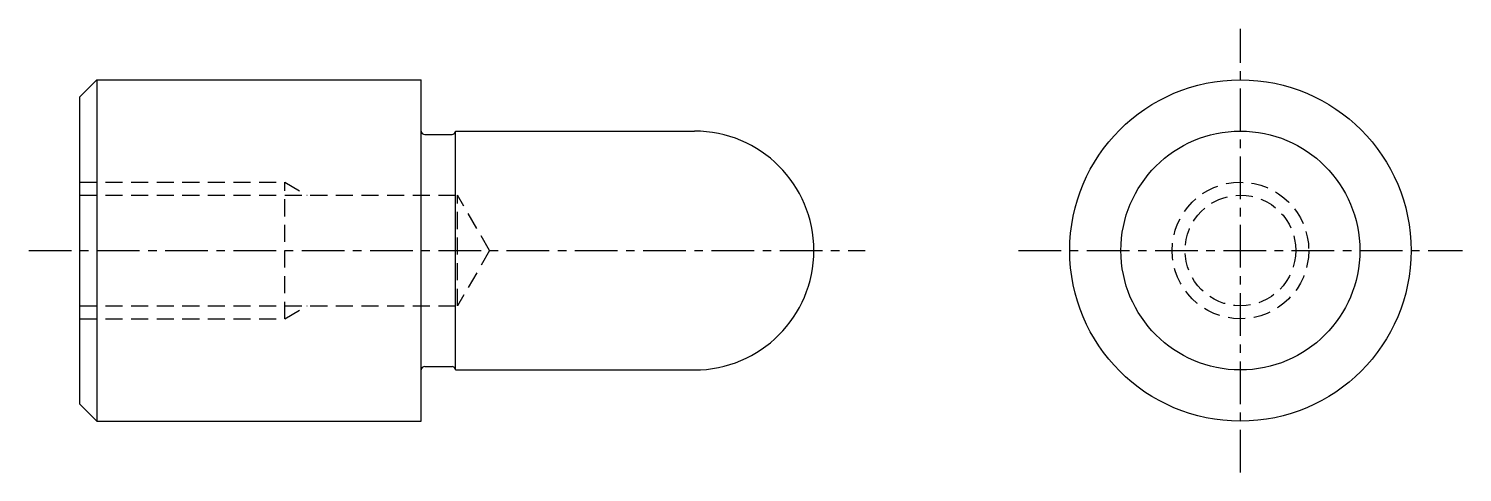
# Model space of a CAD drawing. Extents: x 38.1 to 80.1, y 15.6 to 65.3.
# Drawn here: x 38.15 to 80.14, y 52.33 to 65.33 of the extents above; entities outside this region: 2.
import ezdxf

# ---------------------------------------------------------------- set-up
doc = ezdxf.new("R2010")
doc.units = 0
doc.linetypes.add('CENTER', pattern=[2, 1.25, -0.25, 0.25, -0.25])
doc.linetypes.add('DASHED', pattern=[0.75, 0.5, -0.25])
doc.layers.get('0').update_dxf_attribs({"linetype": 'CONTINUOUS'})
doc.layers.add('CENTER', color=1, linetype='CENTER')
doc.styles.get("Standard").update_dxf_attribs({"font": 'txt.shx'})

msp = doc.modelspace()

# ---------------------------------------------------------------- linework, layer by layer
at = {"color": 7, "linetype": 'CONTINUOUS'}
for p, q in [((40.146, 63.829), (39.646, 63.329)), ((40.146, 63.829), (49.646, 63.829)), ((40.146, 63.829), (40.146, 53.829)), ((49.646, 62.329), (49.646, 63.829)), ((39.646, 54.329), (39.646, 63.329)), ((49.646, 55.329), (49.646, 62.329)), ((49.746, 62.229), (50.546, 62.229)), ((50.646, 55.329), (50.646, 62.329)), ((50.646, 62.329), (57.646, 62.329)), ((49.646, 53.829), (49.646, 55.329)), ((49.746, 55.429), (50.546, 55.429)), ((50.646, 55.329), (57.646, 55.329)), ((40.146, 53.829), (39.646, 54.329)), ((40.146, 53.829), (49.646, 53.829))]:
    msp.add_line(p, q, dxfattribs=at)
at = {"color": 3, "linetype": 'DASHED'}
for p, q in [((39.646, 60.829), (45.646, 60.829)), ((45.646, 60.829), (46.303, 60.45)), ((45.646, 56.829), (45.646, 60.829)), ((39.646, 60.45), (50.71, 60.45)), ((51.646, 58.829), (50.71, 60.45)), ((50.71, 57.208), (50.71, 60.45)), ((51.646, 58.829), (50.71, 57.208)), ((39.646, 57.208), (50.71, 57.208)), ((45.646, 56.829), (46.303, 57.208)), ((39.646, 56.829), (45.646, 56.829))]:
    msp.add_line(p, q, dxfattribs=at)
at = {"color": 7, "linetype": 'CONTINUOUS'}
for radius in [5, 3.5]:
    msp.add_circle((73.64, 58.829), radius, dxfattribs=at)
at = {"color": 3, "linetype": 'DASHED'}
for radius in [2, 1.621]:
    msp.add_circle((73.64, 58.829), radius, dxfattribs=at)
at = {"color": 7, "linetype": 'CONTINUOUS'}
for centre, radius, start, end in [((49.746, 62.329), 0.1, 180, 270), ((50.546, 62.329), 0.1, 270, 0), ((57.646, 58.829), 3.5, 270, 90), ((49.746, 55.329), 0.1, 90, 180), ((50.546, 55.329), 0.1, 0, 90)]:
    msp.add_arc(centre, radius, start, end, dxfattribs=at)
msp.add_point((49.646, 58.829), dxfattribs=at)
at = {"layer": 'CENTER', "color": 1, "linetype": 'CENTER'}
for p, q in [((73.64, 52.329), (73.64, 65.329)), ((38.146, 58.829), (62.646, 58.829)), ((67.14, 58.829), (80.14, 58.829))]:
    msp.add_line(p, q, dxfattribs=at)
msp.add_point((73.64, 58.829), dxfattribs=at)

# ---------------------------------------------------------------- texts
at = {"color": 7, "linetype": 'CONTINUOUS'}
for s, p in [('FPQSTA10T-P7-L10-B8', (42.675, 20)), ('FPQSTA10T', (42.675, 15.813))]:
    msp.add_text(s, height=2, dxfattribs=at).set_placement(p)

doc.saveas('drawing.dxf')
